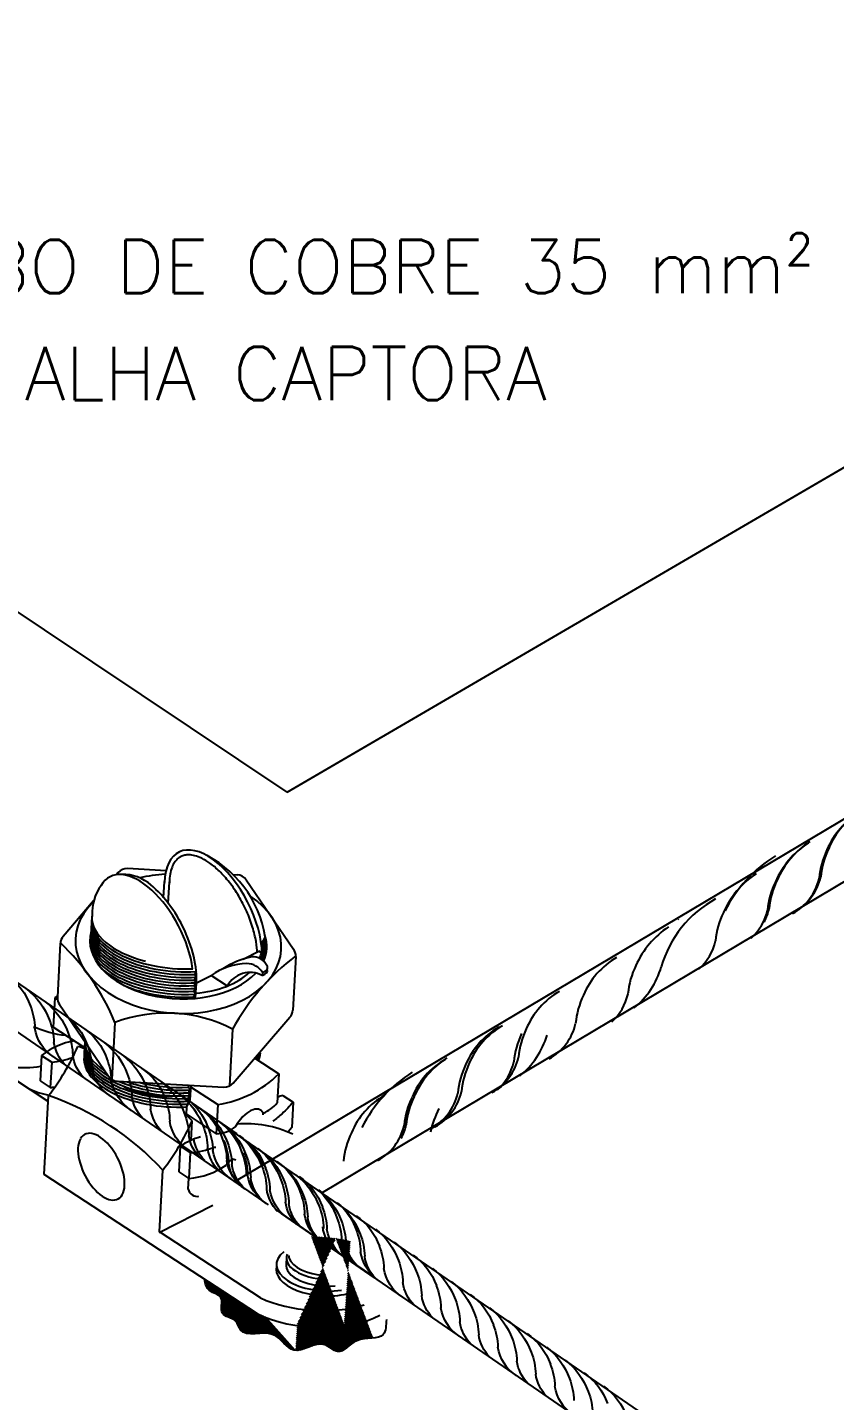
# Model space of a CAD drawing. Header units: millimetres. Extents: x 4236 to 4463, y 1839 to 1973.
# Drawn here: x 4354.355 to 4356.053, y 1886.959 to 1889.849 of the extents above; entities that cross this region are included whole.
import ezdxf
from ezdxf.enums import TextEntityAlignment as Align

# ---------------------------------------------------------------- set-up
doc = ezdxf.new("R2010")
doc.units = ezdxf.units.MM
doc.layers.get('0').update_dxf_attribs({"lineweight": 25})
for name, color, linetype in [('C01', 1, 'Continuous'), ('C02', 42, 'Continuous'), ('C025', 42, 'Continuous'), ('C03', 7, 'Continuous')]:
    doc.layers.add(name, color=color, linetype=linetype)
doc.styles.add('80CL', font='romans.shx', dxfattribs={"height": 2})
pattern_1 = [(47.7096218, (4638.77499, 2005.0720148), (-0.001868117953, 0.001699283168), [])]

msp = doc.modelspace()

# ---------------------------------------------------------------- hatches: boundary and pattern name
at = {"layer": 'C01'}
h = msp.add_hatch(dxfattribs=at)
h.set_pattern_fill('ANSI31', color=256, scale=0.020203, angle=174.85, style=0)
h.set_pattern_definition(pattern_1)
edge = h.paths.add_edge_path()
edge.add_line((4355.022, 1887.1193), (4355.0279, 1887.0715))
edge.add_spline(control_points=[(4355.0279, 1887.0715), (4355.0209, 1887.066), (4355.0064, 1887.0559), (4354.9727, 1887.0927), (4354.9379, 1887.064), (4354.9199, 1887.0647)], knot_values=[2.756984, 2.756984, 2.756984, 2.756984, 3.368252, 4.120728, 5.634216, 5.634216, 5.634216, 5.634216], degree=3, periodic=0)
edge.add_line((4354.9199, 1887.0647), (4354.9236, 1887.122))
edge.add_ellipse((4354.9683, 1887.2107), major_axis=(-0.1828, 0.0101), ratio=0.509483, start_angle=251.2905, end_angle=282.5344, ccw=False)
h = msp.add_hatch(dxfattribs=at)
h.set_pattern_fill('ANSI31', color=256, scale=0.020203, angle=174.85, style=0)
h.set_pattern_definition(pattern_1)
edge = h.paths.add_edge_path()
edge.add_line((4355.0689, 1887.1286), (4355.0829, 1887.0912))
edge.add_spline(control_points=[(4355.0829, 1887.0912), (4355.0719, 1887.0902), (4355.0501, 1887.0903), (4355.034, 1887.0764), (4355.0279, 1887.0715)], knot_values=[1.43073, 1.43073, 1.43073, 1.43073, 2.219528, 2.756984, 2.756984, 2.756984, 2.756984], degree=3, periodic=0)
edge.add_line((4355.0279, 1887.0715), (4355.022, 1887.1193))
edge.add_ellipse((4354.9683, 1887.2107), major_axis=(-0.1828, 0.0101), ratio=0.509483, start_angle=234.9912, end_angle=251.2905, ccw=False)

# ---------------------------------------------------------------- linework, layer by layer
msp.add_line((4354.8429, 1887.566), (4354.8429, 1887.566))
msp.add_line((4354.8429, 1887.566), (4354.8429, 1887.566))
for p, q in [((4354.7577, 1887.1806), (4354.7285, 1887.2134)), ((4354.7511, 1887.1841), (4354.7292, 1887.2088)), ((4354.7455, 1887.1867), (4354.7305, 1887.2035)), ((4354.8328, 1887.1001), (4354.7343, 1887.2107)), ((4354.8361, 1887.1002), (4354.7424, 1887.2054)), ((4354.7384, 1887.1908), (4354.734, 1887.1958)), ((4354.8393, 1887.1004), (4354.7505, 1887.2001)), ((4354.8425, 1887.1006), (4354.7586, 1887.1948)), ((4354.8296, 1887.0999), (4354.7626, 1887.1751)), ((4354.8457, 1887.1008), (4354.7667, 1887.1895)), ((4354.849, 1887.1009), (4354.7748, 1887.1842)), ((4354.8523, 1887.101), (4354.7829, 1887.1789)), ((4354.8558, 1887.1009), (4354.791, 1887.1736)), ((4354.7837, 1887.1325), (4354.7635, 1887.155)), ((4354.7783, 1887.1346), (4354.7635, 1887.1513)), ((4354.7901, 1887.129), (4354.7637, 1887.1586)), ((4354.8262, 1887.0999), (4354.7639, 1887.1698)), ((4354.819, 1887.1004), (4354.764, 1887.1622)), ((4354.7728, 1887.137), (4354.764, 1887.147)), ((4354.8227, 1887.1), (4354.7641, 1887.1658)), ((4354.8593, 1887.1007), (4354.7991, 1887.1683)), ((4354.8631, 1887.1002), (4354.8072, 1887.163)), ((4354.8672, 1887.0995), (4354.8153, 1887.1577)), ((4354.8718, 1887.0981), (4354.8234, 1887.1524)), ((4354.8778, 1887.0951), (4354.8315, 1887.1471)), ((4354.8149, 1887.1012), (4354.7969, 1887.1214)), ((4354.89, 1887.0852), (4354.8395, 1887.142)), ((4354.9082, 1887.0686), (4354.8453, 1887.1392)), ((4354.9141, 1887.0658), (4354.8509, 1887.1367)), ((4354.9184, 1887.0648), (4354.8562, 1887.1346)), ((4354.8098, 1887.1031), (4354.8008, 1887.1132))]:
    msp.add_line(p, q, dxfattribs=at)
for centre, radius, start, end in [((4356.1893, 1888.0545), 0.1649, 120.0095, 157.279), ((4356.1929, 1888.0577), 0.1649, 120.0095, 157.279), ((4356.1031, 1887.9735), 0.191, 123.5892, 155.9961), ((4356.1067, 1887.9767), 0.191, 123.5892, 155.9961), ((4356.0828, 1887.8584), 0.2914, 121.9412, 153.195), ((4356.1944, 1888.0422), 0.1746, 154.2039, 174.6387), ((4356.198, 1888.0454), 0.1746, 154.2039, 174.6387), ((4355.9937, 1887.9088), 0.191, 123.5892, 155.9961), ((4356.0858, 1887.9752), 0.1746, 154.2039, 174.6387), ((4356.0894, 1887.9784), 0.1746, 154.2039, 174.6387), ((4355.9101, 1888.0833), 0.1133, 298.8635, 347.3606), ((4355.9136, 1888.0865), 0.1133, 298.8635, 347.3606), ((4355.9186, 1887.8056), 0.2393, 118.927, 163.9453), ((4355.9764, 1887.9106), 0.1746, 154.2039, 174.6387), ((4355.8014, 1888.0163), 0.1133, 312.368, 347.3606), ((4355.805, 1888.0195), 0.1133, 332.3397, 347.3606), ((4355.8095, 1887.7973), 0.1908, 123.5892, 155.9961), ((4355.8072, 1887.8286), 0.1649, 120.0095, 120.3153), ((4355.692, 1887.9517), 0.1133, 312.368, 347.3606), ((4355.677, 1887.749), 0.1647, 120.0095, 157.279), ((4355.7922, 1887.799), 0.1744, 154.2039, 174.6387), ((4355.5197, 1887.9221), 0.1763, 309.3582, 343.4186), ((4355.5566, 1887.6779), 0.1647, 120.0095, 157.279), ((4355.6821, 1887.7367), 0.1744, 154.2039, 174.6387), ((4355.5082, 1887.84), 0.1132, 312.368, 347.3606), ((4355.398, 1887.7777), 0.1132, 298.8635, 347.3606), ((4354.4553, 1887.9306), 0.2033, 244.6762, 264.3856), ((4355.4292, 1887.6023), 0.1649, 120.0095, 157.279), ((4355.4367, 1887.6056), 0.1647, 120.0095, 157.279), ((4355.5519, 1887.6557), 0.1744, 154.2039, 174.6387), ((4355.5617, 1887.6657), 0.1744, 154.2039, 174.6387), ((4355.2793, 1887.7788), 0.1763, 309.3582, 343.4186), ((4354.3479, 1887.8634), 0.2033, 244.6762, 280.1474), ((4355.3163, 1887.5346), 0.1647, 120.0095, 157.279), ((4355.3429, 1887.5213), 0.191, 123.5892, 155.9961), ((4355.4343, 1887.59), 0.1746, 154.2039, 174.6387), ((4355.4418, 1887.5934), 0.1744, 154.2039, 174.6387), ((4355.2777, 1887.7067), 0.1132, 298.8635, 347.3606), ((4355.2678, 1887.6967), 0.1132, 312.368, 347.3606), ((4355.3191, 1887.4029), 0.2914, 121.9412, 153.195), ((4354.4439, 1887.8004), 0.2033, 244.6762, 257.6274), ((4354.6502, 1887.8178), 0.2182, 244.9584, 278.9577), ((4355.1499, 1887.6311), 0.1133, 298.8635, 347.3606), ((4355.1577, 1887.6344), 0.1132, 298.8635, 347.3606), ((4354.5324, 1887.5198), 0.1747, 22.3091, 23.0576), ((4355.1889, 1887.459), 0.1649, 120.0095, 157.279), ((4355.3214, 1887.5223), 0.1744, 154.2039, 174.6387), ((4355.3257, 1887.523), 0.1746, 154.2039, 174.6387), ((4355.4452, 1887.4652), 0.2494, 154.2039, 166.3738), ((4354.8155, 1887.3158), 0.2262, 64.3721, 95.0479), ((4355.194, 1887.4467), 0.1746, 154.2039, 174.6387), ((4355.0373, 1887.5634), 0.1132, 298.8635, 347.3606), ((4355.0413, 1887.5641), 0.1133, 332.3397, 347.3606), ((4354.7208, 1887.2509), 0.2262, 71.2752, 73.282)]:
    msp.add_arc(centre, radius, start, end, dxfattribs=at)
for centre, start_param, end_param in [((4354.6738, 1887.9385), -0.069442, 1.776687), ((4354.6741, 1887.9444), -0.069442, 1.799511), ((4354.6744, 1887.9504), -0.069442, 1.775822), ((4354.6751, 1887.9623), -0.080951, 1.750011), ((4354.6748, 1887.9563), -0.069442, 1.790806), ((4354.6754, 1887.9682), 0, 1.198297), ((4354.6725, 1887.9148), -0.069442, 1.776196), ((4354.6728, 1887.9207), -0.069442, 1.802199), ((4354.6731, 1887.9267), -0.069442, 1.777021), ((4354.6734, 1887.9326), -0.069442, 1.801604), ((4354.6751, 1887.9623), 2.793246, 2.954838), ((4354.6748, 1887.9563), 2.810761, 2.978933), ((4354.6744, 1887.9504), 2.821407, 3.005872), ((4354.6741, 1887.9444), 2.82911, 3.033291), ((4354.6743, 1887.9282), 2.829496, 3.01018), ((4354.6738, 1887.9385), 2.844033, 3.061758), ((4354.6746, 1887.9342), 2.82911, 3.006963), ((4354.6728, 1887.9207), 2.874607, 3.064029), ((4354.6721, 1887.9088), 0.509617, 1.801693), ((4354.6725, 1887.9148), 2.922988, 2.981561), ((4354.6718, 1887.9029), 0.933017, 1.776481), ((4354.66, 1887.6893), -0.084808, 1.776285), ((4354.6593, 1887.6775), -0.069442, 1.776404), ((4354.6596, 1887.6834), -0.069442, 1.795385), ((4354.6603, 1887.6952), -0.063361, 1.802319), ((4354.6606, 1887.7012), -0.031896, 0.778325), ((4354.661, 1887.7071), 0.031775, 0.717535), ((4354.659, 1887.6715), -0.069442, 1.766799), ((4354.659, 1887.6715), -0.069442, 1.766799), ((4354.6613, 1887.7131), 2.863257, 3.017639), ((4354.661, 1887.7071), 2.916017, 3.072351), ((4354.6606, 1887.7012), 2.9666, 3.13369), ((4354.6606, 1887.7012), 0.937211, 1.7767), ((4354.661, 1887.7071), 1.057649, 1.801228), ((4354.6613, 1887.7131), 1.200274, 1.775937)]:
    msp.add_ellipse(centre, major_axis=(-0.1847, 0.0102), ratio=0.509483, start_param=start_param, end_param=end_param, dxfattribs=at)
at = {"layer": 'C01', "extrusion": (0, 0, -1)}
for centre, major_axis, ratio, start_param, end_param in [((4354.2416, 1887.749), (-0.0821, 0.0964), 1, 1.299531, 1.950007), ((4354.2638, 1887.7096), (-0.0951, 0.1116), 1, 1.362009, 1.927616), ((4354.237, 1887.7398), (0.102, 0.087), 1, 0.325539, 0.682194), ((4354.3033, 1887.6823), (-0.0951, 0.1116), 1, 1.362009, 1.927616), ((4354.2771, 1887.71), (-0.087, 0.102), 1, 1.896336, 2.25299), ((4354.3615, 1887.6662), (-0.0821, 0.0964), 1, 1.299531, 1.950007), ((4354.4571, 1887.756), (-0.0564, 0.0662), 1, 4.421122, 5.267557), ((4354.3166, 1887.6827), (0.102, 0.087), 1, 0.325539, 0.682194), ((4354.4023, 1887.6381), (-0.0821, 0.0964), 1, 1.299531, 1.950007), ((4354.4971, 1887.7262), (-0.0564, 0.0662), 1, 4.65682, 5.267557), ((4354.3569, 1887.6571), (-0.087, 0.102), 1, 1.896336, 2.25299), ((4354.4275, 1887.5966), (-0.0951, 0.1116), 1, 1.362009, 1.927616), ((4354.5367, 1887.6989), (-0.0564, 0.0662), 1, 4.65682, 5.267557), ((4354.3977, 1887.629), (-0.087, 0.102), 1, 1.896336, 2.25299), ((4354.4671, 1887.5693), (0.1116, 0.0951), 1, -0.208787, 0.35682), ((4354.577, 1887.6733), (0.0662, 0.0564), 1, 2.850325, 3.69676), ((4354.4409, 1887.597), (-0.087, 0.102), 1, 1.896336, 2.25299), ((4354.5253, 1887.5532), (-0.0821, 0.0964), 1, 1.299531, 1.950007), ((4354.6208, 1887.643), (-0.0676, 0.0676), 0.90598, 4.520165, 5.329192), ((4354.4804, 1887.5697), (-0.087, 0.102), 1, 1.896336, 2.25299), ((4354.5474, 1887.5139), (-0.0951, 0.1116), 1, 1.362009, 1.927616), ((4354.6609, 1887.6132), (0.0662, 0.0564), 1, 3.086024, 3.69676), ((4354.5207, 1887.5441), (0.102, 0.087), 1, 0.325539, 0.682194), ((4354.587, 1887.4865), (-0.0951, 0.1116), 1, 1.362009, 1.927616), ((4354.6159, 1887.4916), (0.0964, 0.0821), 1, -0.130172, 0.379211), ((4354.7004, 1887.5859), (0.0662, 0.0564), 1, 3.086024, 3.69676), ((4354.5608, 1887.5142), (-0.087, 0.102), 1, 1.896336, 2.25299), ((4354.6452, 1887.4705), (-0.0821, 0.0964), 1, 1.299531, 1.950007), ((4354.6381, 1887.4523), (-0.0951, 0.1116), 1, 1.440113, 1.927616), ((4354.7407, 1887.5603), (-0.0564, 0.0662), 1, 4.421122, 5.267557), ((4354.6003, 1887.4869), (0.102, 0.087), 1, 0.325539, 0.682194), ((4354.6113, 1887.4825), (0.102, 0.087), 1, 0.325539, 0.682194), ((4354.686, 1887.4424), (-0.0821, 0.0964), 1, 1.299531, 1.950007), ((4354.6776, 1887.425), (0.1116, 0.0951), 1, -0.135087, 0.35682), ((4354.7808, 1887.5305), (-0.0564, 0.0662), 1, 4.65682, 5.267557), ((4354.7911, 1887.5243), (0.0662, 0.0564), 1, 3.086024, 3.69676), ((4354.8203, 1887.5032), (-0.0564, 0.0662), 1, 4.65682, 5.267557), ((4354.6406, 1887.4613), (-0.087, 0.102), 1, 1.896336, 2.25299), ((4354.6442, 1887.4566), (-0.087, 0.102), 1, 1.896336, 2.25299), ((4354.6514, 1887.4527), (-0.087, 0.102), 1, 1.896336, 2.25299), ((4354.7299, 1887.4121), (-0.0821, 0.0964), 1, 1.299531, 1.950007), ((4354.7112, 1887.4008), (-0.0951, 0.1116), 1, 1.362009, 1.927616), ((4354.7358, 1887.4089), (-0.0821, 0.0964), 1, 1.427533, 1.950007), ((4354.8314, 1887.4987), (-0.0564, 0.0662), 1, 4.421122, 5.267557), ((4354.8606, 1887.4776), (0.0662, 0.0564), 1, 2.850325, 3.69676), ((4354.6814, 1887.4332), (-0.087, 0.102), 1, 1.896336, 2.25299), ((4354.6845, 1887.4311), (0.102, 0.087), 1, 0.325539, 0.682194), ((4354.6909, 1887.4254), (0.102, 0.087), 1, 0.325539, 0.682194), ((4354.7508, 1887.3735), (0.1116, 0.0951), 1, -0.208787, 0.35682), ((4354.758, 1887.3696), (0.1116, 0.0951), 1, -0.14195, 0.35682), ((4354.809, 1887.3575), (-0.0821, 0.0964), 1, 1.299531, 1.950007), ((4354.8642, 1887.4729), (0.0662, 0.0564), 1, 3.086024, 3.69676), ((4354.8714, 1887.4689), (0.0662, 0.0564), 1, 3.086024, 3.69676), ((4354.9045, 1887.4473), (0.0662, 0.0564), 1, 2.850325, 3.69676), ((4354.7245, 1887.4012), (-0.087, 0.102), 1, 1.896336, 2.25299), ((4354.7312, 1887.3998), (0.102, 0.087), 1, 0.325539, 0.682194), ((4354.7975, 1887.3422), (0.1116, 0.0951), 1, -0.146778, 0.35682), ((4354.8311, 1887.3181), (-0.0951, 0.1116), 1, 1.362009, 1.927616), ((4354.911, 1887.4416), (0.0662, 0.0564), 1, 3.086024, 3.69676), ((4354.9446, 1887.4174), (0.0662, 0.0564), 1, 3.086024, 3.69676), ((4354.7641, 1887.3739), (-0.087, 0.102), 1, 1.896336, 2.25299), ((4354.7713, 1887.3699), (-0.087, 0.102), 1, 1.896336, 2.25299), ((4354.8557, 1887.3262), (0.0964, 0.0821), 1, -0.271265, 0.379211), ((4354.9513, 1887.416), (-0.0564, 0.0662), 1, 4.421122, 5.267557), ((4354.9841, 1887.3901), (0.0662, 0.0564), 1, 3.086024, 3.69676), ((4354.8044, 1887.3483), (0.102, 0.087), 1, 0.325539, 0.682194), ((4354.8108, 1887.3426), (0.102, 0.087), 1, 0.325539, 0.682194), ((4354.8779, 1887.2868), (0.1116, 0.0951), 1, -0.208787, 0.35682), ((4354.8686, 1887.2939), (-0.0951, 0.1116), 1, 1.482843, 1.927616), ((4354.9174, 1887.2595), (-0.0951, 0.1116), 1, 1.362009, 1.927616), ((4354.9913, 1887.3862), (0.0662, 0.0564), 1, 3.086024, 3.69676), ((4355.0244, 1887.3646), (-0.0564, 0.0662), 1, 4.421122, 5.267557), ((4355.0309, 1887.3589), (-0.0564, 0.0662), 1, 4.65682, 5.267557), ((4354.8444, 1887.3185), (-0.087, 0.102), 1, 1.896336, 2.25299), ((4354.8511, 1887.3171), (0.102, 0.087), 1, 0.325539, 0.682194), ((4354.9268, 1887.2779), (0.0964, 0.0821), 1, -0.087282, 0.379211), ((4354.9756, 1887.2435), (-0.0821, 0.0964), 1, 1.299531, 1.950007), ((4355.0624, 1887.3379), (0.0662, 0.0564), 1, 3.086024, 3.69676), ((4355.0712, 1887.3333), (-0.0564, 0.0662), 1, 4.421122, 5.267557), ((4354.8819, 1887.2943), (0.102, 0.087), 1, 0.325539, 0.682194), ((4354.8912, 1887.2872), (0.102, 0.087), 1, 0.325539, 0.682194), ((4354.9222, 1887.2688), (-0.087, 0.102), 1, 1.896336, 2.25299), ((4354.9978, 1887.2041), (-0.0951, 0.1116), 1, 1.362009, 1.927616), ((4355.1019, 1887.3106), (-0.0564, 0.0662), 1, 4.65682, 5.267557), ((4355.1112, 1887.3034), (0.0662, 0.0564), 1, 3.086024, 3.69676), ((4354.9307, 1887.2599), (0.102, 0.087), 1, 0.325539, 0.682194), ((4355.0373, 1887.1768), (-0.0951, 0.1116), 1, 1.362009, 1.927616), ((4355.1422, 1887.285), (-0.0313, 0.0825), 0.985763, 4.210726, 4.921072), ((4355.1508, 1887.2761), (-0.0564, 0.0662), 1, 4.65682, 5.267557), ((4354.971, 1887.2343), (-0.087, 0.102), 1, 1.896336, 2.25299), ((4355.0955, 1887.1607), (-0.0821, 0.0964), 1, 1.299531, 1.950007), ((4355.1911, 1887.2505), (0.0662, 0.0564), 1, 2.850325, 3.69676), ((4355.0111, 1887.2045), (0.102, 0.087), 1, 0.325539, 0.682194), ((4355.1177, 1887.1214), (-0.0951, 0.1116), 1, 1.362009, 1.927616), ((4355.2311, 1887.2207), (-0.0564, 0.0662), 1, 4.65682, 5.267557), ((4355.0506, 1887.1772), (-0.087, 0.102), 1, 1.896336, 2.25299), ((4355.0909, 1887.1516), (-0.087, 0.102), 1, 1.896336, 2.25299), ((4355.1572, 1887.0941), (-0.0951, 0.1116), 1, 1.362009, 1.927616), ((4355.2707, 1887.1934), (0.0662, 0.0564), 1, 3.086024, 3.69676), ((4355.2154, 1887.078), (0.0964, 0.0821), 1, -0.271265, 0.379211), ((4355.311, 1887.1678), (0.0662, 0.0564), 1, 2.850325, 3.69676), ((4355.131, 1887.1218), (0.102, 0.087), 1, 0.325539, 0.682194), ((4355.1705, 1887.0945), (-0.087, 0.102), 1, 1.896336, 2.25299), ((4355.2376, 1887.0387), (-0.0951, 0.1116), 1, 1.362009, 1.927616), ((4355.351, 1887.138), (-0.0564, 0.0662), 1, 4.65682, 5.267557), ((4355.2108, 1887.0689), (0.102, 0.087), 1, 0.325539, 0.682194), ((4355.2771, 1887.0113), (0.1116, 0.0951), 1, -0.208787, 0.35682), ((4355.3906, 1887.1107), (0.0662, 0.0564), 1, 3.086024, 3.69676), ((4355.2509, 1887.039), (-0.087, 0.102), 1, 1.896336, 2.25299), ((4355.3353, 1886.9953), (-0.0821, 0.0964), 1, 1.299531, 1.950007), ((4355.4309, 1887.0851), (0.0662, 0.0564), 1, 2.850325, 3.69676), ((4355.2904, 1887.0117), (-0.087, 0.102), 1, 1.896336, 2.25299), ((4355.3575, 1886.9559), (-0.0951, 0.1116), 1, 1.362009, 1.927616), ((4355.4709, 1887.0553), (0.0662, 0.0564), 1, 3.086024, 3.69676), ((4355.3307, 1886.9862), (0.102, 0.087), 1, 0.325539, 0.682194), ((4355.397, 1886.9286), (-0.0951, 0.1116), 1, 1.362009, 1.927616), ((4355.5105, 1887.028), (0.0662, 0.0564), 1, 3.086024, 3.69676), ((4355.3708, 1886.9563), (-0.087, 0.102), 1, 1.896336, 2.25299), ((4355.4552, 1886.9126), (-0.0821, 0.0964), 1, 1.299531, 1.950007), ((4355.5508, 1887.0024), (-0.0564, 0.0662), 1, 4.421122, 5.267557), ((4355.4103, 1886.929), (0.102, 0.087), 1, 0.325539, 0.682194), ((4355.496, 1886.8845), (-0.0821, 0.0964), 1, 1.299531, 1.950007)]:
    msp.add_ellipse(centre, major_axis=major_axis, ratio=ratio, start_param=start_param, end_param=end_param, dxfattribs=at)
at = {"layer": 'C01'}
msp.add_open_spline([(4355.1103, 1887.1303), (4355.1099, 1887.1178), (4355.1086, 1887.0829), (4355.0465, 1887.1), (4355.0127, 1887.049), (4354.9713, 1887.0942), (4354.9133, 1887.042), (4354.8765, 1887.1192), (4354.8055, 1887.0866), (4354.7956, 1887.134), (4354.7541, 1887.1356), (4354.7726, 1887.1811), (4354.734, 1887.1868), (4354.7294, 1887.2049), (4354.7283, 1887.2146)], degree=3, knots=[0, 0, 0, 0, 0.385176, 1.067638, 1.620198, 1.982154, 2.766886, 3.414927, 4.242107, 4.491388, 4.879948, 5.273954, 5.603261, 5.920499, 5.920499, 5.920499, 5.920499], dxfattribs=at)
at = {"layer": 'C02'}
for p, q in [((4354.7915, 1887.4201), (4361.2174, 1891.248)), ((4354.9743, 1887.3966), (4361.2084, 1891.114)), ((4354.7968, 1887.5206), (4353.8533, 1888.1702)), ((4354.6418, 1888.0173), (4354.6436, 1888.0514)), ((4354.6514, 1888.0056), (4354.6539, 1888.0508)), ((4354.3992, 1887.5887), (4353.7624, 1888.0069)), ((4354.8624, 1887.3713), (4354.0254, 1887.948)), ((4354.8482, 1887.8872), (4354.8489, 1887.8994)), ((4354.8575, 1887.9208), (4354.8561, 1887.8965)), ((4354.7106, 1887.8386), (4354.7057, 1887.8325)), ((4354.7109, 1887.8505), (4354.7063, 1887.8443)), ((4354.7063, 1887.8443), (4354.7106, 1887.8386)), ((4354.71, 1887.8622), (4354.707, 1887.8562)), ((4354.707, 1887.8562), (4354.7109, 1887.8505)), ((4354.7093, 1887.8149), (4354.7044, 1887.8087)), ((4354.7044, 1887.8087), (4354.7066, 1887.8059)), ((4354.7101, 1887.8268), (4354.705, 1887.8206)), ((4354.705, 1887.8206), (4354.7093, 1887.8149)), ((4354.7057, 1887.8325), (4354.7101, 1887.8268)), ((4354.7089, 1887.8062), (4354.7101, 1887.829)), ((4354.6981, 1887.6132), (4354.6932, 1887.607)), ((4354.6932, 1887.607), (4354.6976, 1887.6013)), ((4354.6969, 1887.623), (4354.6936, 1887.6188)), ((4354.6938, 1887.6188), (4354.6981, 1887.6132)), ((4354.6987, 1887.6229), (4354.697, 1887.5922)), ((4354.3907, 1887.4352), (4354.3999, 1887.6012)), ((4354.6899, 1887.5772), (4354.6889, 1887.5613)), ((4354.697, 1887.5922), (4354.6899, 1887.5772)), ((4354.6957, 1887.5894), (4354.6919, 1887.5832)), ((4354.6919, 1887.5832), (4354.6923, 1887.5823)), ((4354.6976, 1887.6013), (4354.6925, 1887.5951)), ((4354.6925, 1887.5951), (4354.6957, 1887.5894)), ((4354.6994, 1887.5071), (4354.7017, 1887.5479)), ((4357.2727, 1885.8152), (4354.7821, 1887.5288)), ((4354.8392, 1887.1421), (4354.3907, 1887.4352)), ((4354.6328, 1887.3145), (4354.64, 1887.4442)), ((4354.6935, 1887.4044), (4354.6948, 1887.4271)), ((4354.6327, 1887.3133), (4354.7455, 1887.3703)), ((4355.0861, 1887.2182), (4354.8779, 1887.3616)), ((4355.0857, 1887.2179), (4354.8907, 1887.3522)), ((4354.8456, 1887.1754), (4354.6328, 1887.3145)), ((4357.2917, 1885.6984), (4354.965, 1887.301)), ((4354.9, 1887.26), (4354.8993, 1887.2474))]:
    msp.add_line(p, q, dxfattribs=at)
for centre, radius, start, end in [((4354.622, 1887.8973), 0.2367, 5.6983, 61.8918), ((4354.59, 1887.9852), 0.0987, 143.9965, 182.9628), ((4354.5553, 1887.975), 0.0917, 54.1494, 96.2749), ((4354.0018, 1887.9084), 0.5029, 322.3376, 336.1155), ((4354.283, 1887.1852), 0.5494, 69.4707, 71.0306), ((4354.2092, 1887.0474), 0.5857, 42.6543, 71.0061), ((4354.2419, 1887.7515), 0.5029, 322.3376, 336.1155), ((4354.271, 1887.151), 0.5857, 42.6543, 44.4671), ((4354.712, 1887.4079), 0.0188, 190.8103, 282.8945)]:
    msp.add_arc(centre, radius, start, end, dxfattribs=at)
for centre, major_axis, ratio, start_param, end_param in [((4354.7462, 1887.9711), (-0.0728, 0.1422), 0.509483, 3.942773, 7.036742), ((4354.6017, 1887.9194), (-0.0728, 0.1422), 0.509483, 4.100464, 6.597026), ((4354.6018, 1887.9199), (-0.076, 0.1484), 0.529306, 3.818947, 5.448871), ((4354.5107, 1887.4516), (-0.0348, 0.068), 0.509483, 0.328787, 6.597026), ((4354.9807, 1887.2559), (-0.0805, 0.0046), 0.509483, -0.172871, 1.62405), ((4354.981, 1887.2622), (-0.0763, 0.0044), 0.510603, 0.028114, 1.420861), ((4354.9798, 1887.2415), (-0.0805, 0.0046), 0.509483, -0.043417, 1.891353), ((4354.9626, 1887.2424), (-0.1828, 0.0101), 0.509483, 0.904807, 2.186452), ((4354.9606, 1887.2069), (-0.1828, 0.0101), 0.509483, 0.867995, 2.438372)]:
    msp.add_ellipse(centre, major_axis=major_axis, ratio=ratio, start_param=start_param, end_param=end_param, dxfattribs=at)
msp.add_open_spline([(4354.8385, 1887.9032), (4354.8385, 1887.907), (4354.8368, 1887.9254), (4354.8295, 1887.9562), (4354.8172, 1887.989), (4354.8004, 1888.0213), (4354.7807, 1888.0502), (4354.7598, 1888.0735), (4354.7399, 1888.0903), (4354.7223, 1888.1009), (4354.7076, 1888.1064), (4354.6957, 1888.1081), (4354.686, 1888.1073), (4354.6779, 1888.1045), (4354.6709, 1888.0996), (4354.6646, 1888.0922), (4354.6591, 1888.0817), (4354.6551, 1888.0674), (4354.654, 1888.0555), (4354.6538, 1888.0492)], degree=3, knots=[3.942773, 3.942773, 3.942773, 3.942773, 4.152047, 4.373331, 4.607258, 4.841184, 5.075111, 5.298225, 5.504103, 5.689757, 5.855803, 6.005181, 6.14422, 6.28326, 6.422299, 6.561339, 6.707536, 6.872139, 7.036742, 7.036742, 7.036742, 7.036742], dxfattribs=at)
at = {"layer": 'C025'}
for p, q in [((4354.546, 1888.0703), (4354.5418, 1888.0654)), ((4354.6468, 1888.0744), (4354.566, 1888.0788)), ((4354.7876, 1888.0664), (4354.7964, 1888.0659)), ((4354.8154, 1888.0553), (4354.9153, 1887.9094)), ((4354.4946, 1888.0107), (4354.4305, 1887.9363)), ((4354.4245, 1887.9216), (4354.4183, 1887.8081)), ((4354.8091, 1887.8883), (4354.8424, 1887.9052)), ((4354.8474, 1887.9019), (4354.8424, 1887.9052)), ((4354.9196, 1887.8941), (4354.9133, 1887.7806)), ((4354.7106, 1887.8386), (4354.7415, 1887.8541)), ((4354.7758, 1887.8317), (4354.7415, 1887.8541)), ((4354.8495, 1887.86), (4354.8491, 1887.8539)), ((4354.4129, 1887.8066), (4354.4095, 1887.7452)), ((4354.4129, 1887.8066), (4354.4185, 1887.8029)), ((4354.4225, 1887.7928), (4354.5258, 1887.6421)), ((4354.5395, 1887.7548), (4354.5328, 1887.6353)), ((4354.7881, 1887.6275), (4354.9074, 1887.7659)), ((4354.4759, 1887.7018), (4354.4095, 1887.7452)), ((4354.787, 1887.7411), (4354.7804, 1887.6216)), ((4354.3849, 1887.6857), (4354.382, 1887.632)), ((4354.3849, 1887.6857), (4354.4063, 1887.6718)), ((4354.4063, 1887.6718), (4354.4033, 1887.6181)), ((4354.8334, 1887.6801), (4354.884, 1887.6471)), ((4354.884, 1887.6471), (4354.8806, 1887.5857)), ((4354.382, 1887.632), (4354.4033, 1887.6181)), ((4354.5447, 1887.6314), (4354.7681, 1887.619)), ((4354.6985, 1887.6199), (4354.756, 1887.5823)), ((4354.756, 1887.5823), (4354.7526, 1887.521)), ((4354.8928, 1887.6015), (4354.9141, 1887.5876)), ((4354.9141, 1887.5876), (4354.9112, 1887.5339)), ((4354.689, 1887.5625), (4354.7526, 1887.521)), ((4354.851, 1887.5606), (4354.8512, 1887.5641)), ((4354.9112, 1887.5339), (4354.9044, 1887.5257)), ((4354.6766, 1887.4947), (4354.6736, 1887.441)), ((4354.6766, 1887.4947), (4354.6979, 1887.4807)), ((4354.6979, 1887.4807), (4354.695, 1887.427)), ((4354.6736, 1887.441), (4354.695, 1887.427))]:
    msp.add_line(p, q, dxfattribs=at)
for centre, radius, start, end in [((4354.5647, 1888.0543), 0.0246, 86.8302, 139.2367), ((4354.7951, 1888.0414), 0.0246, 34.4237, 86.8302), ((4354.4491, 1887.9202), 0.0246, 139.2367, 176.8302), ((4354.0925, 1887.5717), 0.483, 22.2802, 46.5672), ((4355.211, 1887.5098), 0.483, 127.0932, 151.3802), ((4354.8951, 1887.8955), 0.0246, 356.8302, 34.4237), ((4354.8234, 1887.7335), 0.1458, 92.5138, 124.1745), ((4354.8599, 1887.7279), 0.1683, 101.2721, 123.8474), ((4354.8161, 1887.8406), 0.0386, 30.2185, 88.7452), ((4354.8293, 1887.8594), 0.0336, 27.964, 93.9003), ((4354.8234, 1887.8065), 0.0539, 61.4477, 152.172), ((4354.5759, 1887.6432), 0.2308, 133.0235, 134.9353), ((4354.4428, 1887.8067), 0.0246, 176.8302, 214.4237), ((4354.8888, 1887.782), 0.0246, 319.2367, 356.8302), ((4354.6478, 1887.4695), 0.3053, 62.8714, 110.7889), ((4354.4773, 1887.5693), 0.1486, 98.9784, 128.4003), ((4354.3934, 1887.8364), 0.1651, 274.4675, 290.241), ((4354.5461, 1887.656), 0.0246, 214.4237, 266.8302), ((4354.721, 1887.8104), 0.2308, 278.7251, 314.9353), ((4354.3904, 1887.7827), 0.1651, 274.4675, 277.8999), ((4354.7695, 1887.6436), 0.0246, 266.8302, 319.2367), ((4354.8228, 1887.6335), 0.075, 292.1615, 320.4227), ((4354.9246, 1887.4824), 0.1233, 104.9615, 110.6091), ((4354.7496, 1887.5918), 0.071, 272.4165, 308.1439), ((4354.7611, 1887.3671), 0.153, 105.9487, 123.5092), ((4354.6851, 1887.6453), 0.1651, 274.4675, 292.5911), ((4354.7428, 1887.6316), 0.1389, 272.3471, 273.4965), ((4354.8708, 1887.3684), 0.1306, 129.5444, 138.4313), ((4354.6846, 1887.579), 0.1523, 273.9058, 305.5525)]:
    msp.add_arc(centre, radius, start, end, dxfattribs=at)
for centre, major_axis, ratio, start_param, end_param in [((4354.6728, 1887.9207), (-0.2166, 0.012), 0.675841, -1.405155, -1.149207), ((4354.6728, 1887.9207), (-0.2166, 0.012), 0.675841, -0.563361, 3.982752), ((4354.6728, 1887.9209), (-0.186, 0.0103), 0.622287, -0.134409, 2.669254), ((4354.6728, 1887.9209), (-0.186, 0.0103), 0.622287, 2.905812, 3.383908), ((4354.6728, 1887.9209), (-0.1758, 0.0097), 0.598456, 2.934325, 3.052271), ((4354.8335, 1887.8655), (-0.0266, 0.0015), 0.509483, 2.225509, 3.37668), ((4354.8339, 1887.8716), (-0.0266, 0.0015), 0.509483, 2.225509, 3.514547), ((4354.6728, 1887.9209), (-0.1758, 0.0097), 0.598456, 1.813596, 2.620475), ((4354.8185, 1887.5288), (0.0273, 0.0418), 0.509483, -0.321168, 1.727498), ((4354.9798, 1887.2415), (-0.1006, 0.0058), 0.509483, -0.527556, 1.970417), ((4354.9792, 1887.2312), (-0.1006, 0.0058), 0.509483, -0.10731, 2.104937)]:
    msp.add_ellipse(centre, major_axis=major_axis, ratio=ratio, start_param=start_param, end_param=end_param, dxfattribs=at)
msp.add_open_spline([(4354.9141, 1887.5876), (4354.9068, 1887.5791), (4354.8939, 1887.5643), (4354.8783, 1887.5524), (4354.8716, 1887.5472)], degree=3, knots=[0, 0, 0, 0, 0.03356854, 0.05875373, 0.05875373, 0.05875373, 0.05875373], dxfattribs=at)
at = {"layer": 'C03'}
for q in [(4362.4295, 1892.6326), (4351.4459, 1890.5502)]:
    msp.add_line((4354.9016, 1888.2396), q, dxfattribs=at)

# ---------------------------------------------------------------- texts
at = {"layer": 'C03', "style": '80CL'}
for s, p in [('CABO DE COBRE 35 mm²', (4356.0081, 1889.2895)), ('DA MALHA CAPTORA', (4355.4485, 1889.0645))]:
    msp.add_text(s, height=0.1125, dxfattribs=at).set_placement(p, align=Align.RIGHT)

doc.saveas('drawing.dxf')
